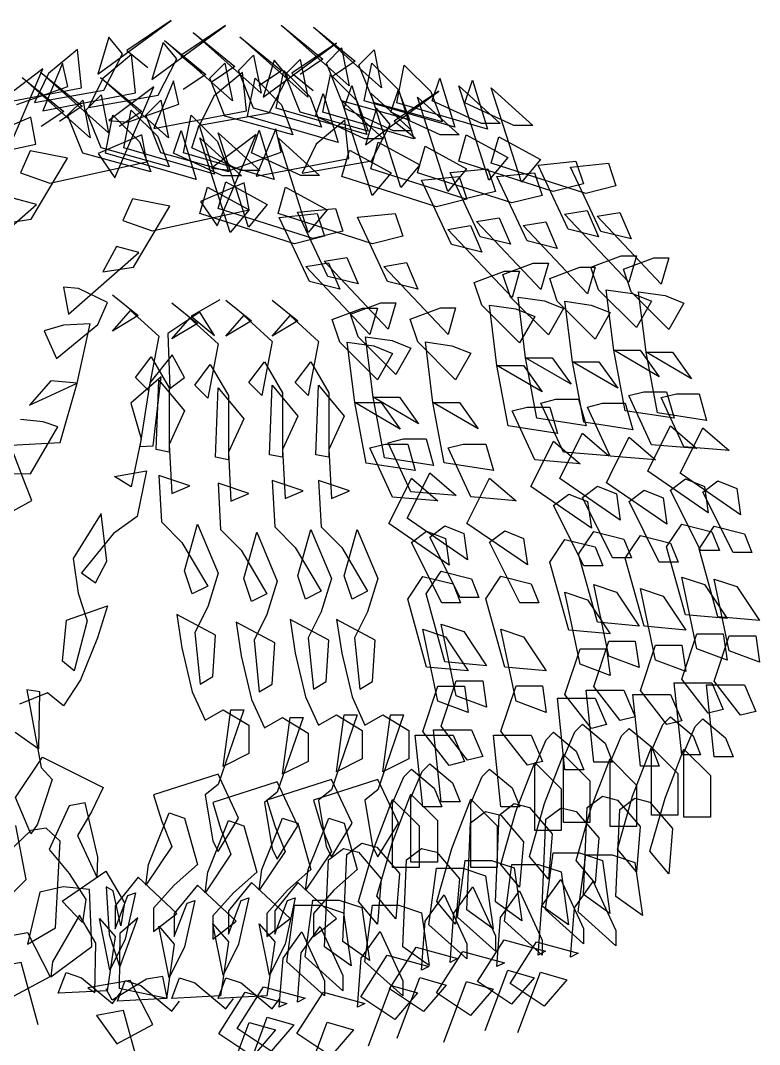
# Model space of a CAD drawing. Header units: millimetres. Extents: x 22565 to 38821, y 15578 to 26720.
# Drawn here: x 28612.7 to 28672.5, y 25669.2 to 25751.9 of the extents above; entities that cross this region are included whole.
import ezdxf

# ---------------------------------------------------------------- set-up
doc = ezdxf.new("R2010")
doc.units = ezdxf.units.MM

# ---------------------------------------------------------------- blocks, each defined once
blk = doc.blocks.new('A$C452702A7')
for p, q in [((187.35, 542.034), (193.291, 546.378)), ((193.291, 546.378), (189.683, 543.96)), ((191.726, 541.617), (197.667, 545.962)), ((197.667, 545.962), (194.059, 543.543)), ((207.677, 541.107), (202.174, 545.996)), ((202.174, 545.996), (205.537, 543.246)), ((210.306, 540.943), (204.804, 545.831)), ((204.804, 545.831), (208.166, 543.082)), ((188.248, 545.017), (187.35, 542.034)), ((189.349, 543.685), (188.248, 545.017)), ((198.232, 539.876), (192.729, 544.764)), ((192.729, 544.764), (196.092, 542.014)), ((200.557, 540.51), (195.054, 545.398)), ((195.054, 545.398), (198.417, 542.648)), ((204.337, 540.181), (198.834, 545.069)), ((198.834, 545.069), (202.197, 542.32)), ((185.697, 544.032), (183.364, 542.106)), ((186.016, 540.933), (185.697, 544.032)), ((189.683, 543.96), (191.393, 542.569)), ((192.624, 544.601), (191.726, 541.617)), ((193.726, 543.268), (192.624, 544.601)), ((200.711, 540.187), (206.652, 544.532)), ((206.652, 544.532), (203.044, 542.113)), ((205.843, 542.941), (207.066, 544.163)), ((207.066, 544.163), (207.677, 541.107)), ((208.472, 542.776), (209.695, 543.998)), ((209.695, 543.998), (210.306, 540.943)), ((190.074, 543.616), (187.741, 541.69)), ((187.842, 540.759), (189.349, 543.685)), ((190.393, 540.517), (190.074, 543.616)), ((192.219, 540.343), (193.726, 543.268)), ((194.059, 543.543), (195.769, 542.153)), ((198.723, 542.343), (199.946, 543.565)), ((199.946, 543.565), (200.557, 540.51)), ((201.61, 543.17), (200.711, 540.187)), ((202.711, 541.838), (201.61, 543.17)), ((202.503, 542.014), (203.725, 543.236)), ((205.537, 543.246), (203.703, 542.024)), ((203.725, 543.236), (204.337, 540.181)), ((208.166, 543.082), (206.332, 541.86)), ((182.901, 542.458), (179.264, 539.735)), ((179.742, 535.086), (182.901, 542.458)), ((188.218, 537.305), (182.715, 542.193)), ((182.715, 542.193), (186.078, 539.443)), ((184.48, 542.921), (182.886, 539.083)), ((184.915, 541.038), (184.48, 542.921)), ((196.398, 541.709), (197.62, 542.931)), ((198.417, 542.648), (196.583, 541.426)), ((199.059, 542.186), (196.726, 540.259)), ((197.62, 542.931), (198.232, 539.876)), ((199.946, 539.287), (198.723, 542.343)), ((199.378, 539.086), (199.059, 542.186)), ((202.197, 542.32), (200.363, 541.098)), ((201.78, 539.287), (202.391, 542.343)), ((202.391, 542.343), (204.531, 540.204)), ((207.066, 539.885), (205.843, 542.941)), ((209.695, 539.721), (208.472, 542.776)), ((208.9, 539.885), (209.511, 542.941)), ((209.511, 542.941), (211.651, 540.802)), ((211.529, 539.721), (212.14, 542.776)), ((212.14, 542.776), (214.28, 540.638)), ((186.738, 536.882), (181.236, 541.77)), ((181.236, 541.77), (184.598, 539.021)), ((183.364, 542.106), (182.22, 539.76)), ((187.741, 541.69), (186.596, 539.344)), ((193.058, 536.89), (187.556, 541.778)), ((187.556, 541.778), (190.918, 539.029)), ((193.466, 541.491), (191.872, 537.653)), ((193.9, 539.608), (193.466, 541.491)), ((196.092, 542.014), (194.258, 540.792)), ((197.62, 538.654), (196.398, 541.709)), ((199.455, 538.654), (200.066, 541.709)), ((200.066, 541.709), (202.206, 539.57)), ((201.204, 538.912), (202.711, 541.838)), ((203.725, 538.959), (202.503, 542.014)), ((203.044, 542.113), (204.754, 540.723)), ((205.559, 538.959), (206.171, 542.014)), ((206.171, 542.014), (208.311, 539.876)), ((214.402, 539.885), (215.014, 541.718)), ((215.014, 541.718), (216.236, 537.747)), ((217.031, 539.721), (217.643, 541.554)), ((217.643, 541.554), (218.866, 537.583)), ((178.51, 539.5), (186.016, 540.933)), ((180.785, 539.59), (184.915, 541.038)), ((182.22, 539.76), (187.842, 540.759)), ((182.886, 539.083), (190.393, 540.517)), ((191.886, 541.027), (188.249, 538.305)), ((188.727, 533.656), (191.886, 541.027)), ((207.282, 539.287), (207.894, 541.121)), ((207.894, 541.121), (209.117, 537.149)), ((208.993, 536.318), (214.935, 540.662)), ((211.062, 538.959), (211.673, 540.792)), ((214.935, 540.662), (211.326, 538.244)), ((211.651, 540.802), (212.568, 538.358)), ((211.673, 540.792), (212.896, 536.82)), ((214.28, 540.638), (215.197, 538.194)), ((218.988, 533.47), (216.542, 541.107)), ((216.542, 541.107), (219.905, 538.052)), ((221.617, 533.305), (219.171, 540.943)), ((219.171, 540.943), (222.534, 537.888)), ((184.904, 538.715), (186.127, 539.937)), ((186.127, 539.937), (186.738, 536.882)), ((186.384, 539.138), (187.607, 540.36)), ((186.596, 539.344), (192.219, 540.343)), ((187.607, 540.36), (188.218, 537.305)), ((191.224, 538.723), (192.447, 539.945)), ((192.447, 539.945), (193.058, 536.89)), ((196.726, 540.259), (195.581, 537.913)), ((204.531, 540.204), (205.448, 537.76)), ((204.957, 538.654), (205.569, 540.487)), ((205.569, 540.487), (206.791, 536.515)), ((212.568, 538.358), (207.066, 539.885)), ((209.543, 532.238), (207.097, 539.876)), ((207.097, 539.876), (210.46, 536.821)), ((208.311, 539.876), (209.228, 537.431)), ((216.236, 537.747), (208.9, 539.885)), ((211.868, 532.872), (209.422, 540.51)), ((209.422, 540.51), (212.785, 537.454)), ((215.197, 538.194), (209.695, 539.721)), ((218.866, 537.583), (211.529, 539.721)), ((215.647, 532.543), (213.202, 540.181)), ((213.202, 540.181), (216.564, 537.126)), ((218.376, 538.052), (214.402, 539.885)), ((221.006, 537.888), (217.031, 539.721)), ((184.598, 539.021), (182.764, 537.799)), ((186.078, 539.443), (184.244, 538.221)), ((187.607, 536.083), (186.384, 539.138)), ((190.918, 539.029), (189.084, 537.807)), ((189.441, 536.083), (190.052, 539.138)), ((189.771, 538.16), (193.9, 539.608)), ((190.052, 539.138), (192.192, 536.999)), ((191.872, 537.653), (199.378, 539.086)), ((195.581, 537.913), (201.204, 538.912)), ((205.448, 537.76), (199.946, 539.287)), ((209.117, 537.149), (201.78, 539.287)), ((202.206, 539.57), (203.123, 537.126)), ((209.228, 537.431), (203.725, 538.959)), ((212.896, 536.82), (205.559, 538.959)), ((211.256, 537.454), (207.282, 539.287)), ((209.892, 539.301), (208.993, 536.318)), ((210.993, 537.969), (209.892, 539.301)), ((215.036, 537.126), (211.062, 538.959)), ((181.916, 538.562), (178.394, 537.056)), ((182.321, 536.375), (181.916, 538.562)), ((186.127, 535.66), (184.904, 538.715)), ((187.961, 535.66), (188.572, 538.715)), ((188.249, 538.305), (189.771, 538.16)), ((188.572, 538.715), (190.712, 536.577)), ((192.447, 535.668), (191.224, 538.723)), ((194.281, 535.668), (194.892, 538.723)), ((194.892, 538.723), (197.032, 536.585)), ((203.123, 537.126), (197.62, 538.654)), ((206.791, 536.515), (199.455, 538.654)), ((208.931, 536.821), (204.957, 538.654)), ((207.341, 538.316), (205.008, 536.39)), ((207.66, 535.217), (207.341, 538.316)), ((211.326, 538.244), (213.036, 536.853)), ((219.905, 538.052), (218.376, 538.052)), ((193.464, 535.66), (194.075, 537.493)), ((194.075, 537.493), (195.298, 533.521)), ((194.943, 536.083), (195.555, 537.916)), ((195.555, 537.916), (196.778, 533.944)), ((199.529, 529.667), (197.083, 537.305)), ((197.083, 537.305), (200.446, 534.25)), ((199.783, 535.668), (200.395, 537.501)), ((201.748, 537.622), (200.154, 533.784)), ((200.395, 537.501), (201.618, 533.529)), ((202.183, 535.739), (201.748, 537.622)), ((209.486, 535.043), (210.993, 537.969)), ((212.785, 537.454), (211.256, 537.454)), ((222.534, 537.888), (221.006, 537.888)), ((174.482, 534.666), (182.321, 536.375)), ((190.901, 537.131), (187.38, 535.625)), ((190.712, 536.577), (191.629, 534.132)), ((191.307, 534.945), (190.901, 537.131)), ((192.192, 536.999), (193.109, 534.555)), ((198.049, 529.244), (195.603, 536.882)), ((195.603, 536.882), (198.966, 533.827)), ((200.168, 537.158), (196.531, 534.436)), ((197.009, 529.786), (200.168, 537.158)), ((197.032, 536.585), (197.949, 534.14)), ((204.369, 529.252), (201.923, 536.89)), ((201.923, 536.89), (205.286, 533.835)), ((205.008, 536.39), (203.864, 534.044)), ((210.46, 536.821), (208.931, 536.821)), ((209.422, 534.399), (210.034, 536.538)), ((210.034, 536.538), (213.396, 534.705)), ((216.564, 537.126), (215.036, 537.126)), ((216.542, 534.997), (217.153, 537.136)), ((217.153, 537.136), (220.516, 535.303)), ((219.171, 534.833), (219.783, 536.972)), ((219.783, 536.972), (223.145, 535.138)), ((181.873, 535.843), (181.091, 534.076)), ((184.887, 535.249), (181.873, 535.843)), ((191.629, 534.132), (186.127, 535.66)), ((187.38, 535.625), (188.727, 533.656)), ((193.109, 534.555), (187.607, 536.083)), ((195.298, 533.521), (187.961, 535.66)), ((196.778, 533.944), (189.441, 536.083)), ((197.949, 534.14), (192.447, 535.668)), ((197.438, 533.827), (193.464, 535.66)), ((201.618, 533.529), (194.281, 535.668)), ((198.917, 534.25), (194.943, 536.083)), ((198.053, 534.291), (202.183, 535.739)), ((203.758, 533.835), (199.783, 535.668)), ((207.097, 533.765), (207.708, 535.904)), ((207.708, 535.904), (211.071, 534.071)), ((213.202, 534.071), (213.813, 536.209)), ((213.813, 536.209), (217.176, 534.376)), ((181.96, 530.31), (184.887, 535.249)), ((183.467, 533.236), (191.307, 534.945)), ((200.154, 533.784), (207.66, 535.217)), ((203.864, 534.044), (209.486, 535.043)), ((224.184, 532.553), (216.542, 534.997)), ((220.516, 535.303), (218.988, 533.47)), ((226.814, 532.389), (219.171, 534.833)), ((223.145, 535.138), (221.617, 533.305)), ((222.962, 534.692), (226.019, 534.997)), ((225.591, 534.527), (228.648, 534.833)), ((226.019, 534.997), (226.63, 533.164)), ((228.648, 534.833), (229.259, 533)), ((181.091, 534.076), (183.467, 533.236)), ((196.531, 534.436), (198.053, 534.291)), ((200.446, 534.25), (198.917, 534.25)), ((217.065, 531.955), (209.422, 534.399)), ((211.071, 534.071), (209.543, 532.238)), ((213.396, 534.705), (211.868, 532.872)), ((220.844, 531.627), (213.202, 534.071)), ((217.176, 534.376), (215.647, 532.543)), ((215.842, 534.094), (218.899, 534.399)), ((218.287, 528.9), (215.842, 534.094)), ((218.899, 534.399), (219.51, 532.566)), ((219.621, 533.765), (222.678, 534.071)), ((222.678, 534.071), (223.29, 532.238)), ((225.407, 529.498), (222.962, 534.692)), ((228.037, 529.334), (225.591, 534.527)), ((199.183, 533.262), (195.662, 531.756)), ((197.083, 531.194), (197.695, 533.333)), ((198.966, 533.827), (197.438, 533.827)), ((197.695, 533.333), (201.057, 531.5)), ((199.589, 531.075), (199.183, 533.262)), ((205.286, 533.835), (203.758, 533.835)), ((214.739, 531.321), (207.097, 533.765)), ((213.517, 533.46), (216.574, 533.765)), ((215.962, 528.266), (213.517, 533.46)), ((216.574, 533.765), (217.185, 531.932)), ((222.067, 528.571), (219.621, 533.765)), ((226.63, 533.164), (224.184, 532.553)), ((195.603, 530.772), (196.215, 532.91)), ((196.215, 532.91), (199.577, 531.077)), ((201.923, 530.78), (202.535, 532.918)), ((202.535, 532.918), (205.897, 531.085)), ((219.51, 532.566), (217.065, 531.955)), ((223.29, 532.238), (220.844, 531.627)), ((229.259, 533), (226.814, 532.389)), ((176.686, 526.516), (182.38, 531.498)), ((182.38, 531.498), (180.584, 531.976)), ((190.155, 531.974), (189.373, 530.207)), ((193.169, 531.38), (190.155, 531.974)), ((195.662, 531.756), (197.009, 529.786)), ((201.057, 531.5), (199.529, 529.667)), ((217.185, 531.932), (214.739, 531.321)), ((190.242, 526.441), (193.169, 531.38)), ((191.749, 529.367), (199.589, 531.075)), ((203.246, 528.328), (195.603, 530.772)), ((204.726, 528.75), (197.083, 531.194)), ((199.577, 531.077), (198.049, 529.244)), ((209.566, 528.336), (201.923, 530.78)), ((202.023, 530.466), (205.08, 530.772)), ((203.503, 530.889), (206.56, 531.194)), ((205.948, 525.695), (203.503, 530.889)), ((205.897, 531.085), (204.369, 529.252)), ((205.08, 530.772), (205.691, 528.939)), ((206.56, 531.194), (207.171, 529.361)), ((208.343, 530.474), (211.4, 530.78)), ((211.4, 530.78), (212.011, 528.947)), ((225.102, 530.72), (226.936, 531.025)), ((230.298, 525.221), (225.102, 530.72)), ((226.936, 531.025), (227.853, 528.887)), ((227.731, 530.556), (229.565, 530.861)), ((229.565, 530.861), (230.482, 528.723)), ((179.468, 529.934), (181.96, 530.31)), ((189.373, 530.207), (191.749, 529.367)), ((204.469, 525.273), (202.023, 530.466)), ((210.788, 525.28), (208.343, 530.474)), ((215.656, 529.488), (217.491, 529.794)), ((217.491, 529.794), (218.408, 527.655)), ((217.982, 530.122), (219.816, 530.427)), ((223.178, 524.623), (217.982, 530.122)), ((219.816, 530.427), (220.733, 528.289)), ((221.761, 529.794), (223.595, 530.099)), ((226.958, 524.294), (221.761, 529.794)), ((223.595, 530.099), (224.513, 527.96)), ((232.928, 525.056), (227.731, 530.556)), ((205.691, 528.939), (203.246, 528.328)), ((207.171, 529.361), (204.726, 528.75)), ((212.011, 528.947), (209.566, 528.336)), ((220.853, 523.989), (215.656, 529.488)), ((227.853, 528.887), (225.407, 529.498)), ((230.482, 528.723), (228.037, 529.334)), ((188.866, 528.107), (187.75, 526.065)), ((190.662, 527.629), (188.866, 528.107)), ((218.408, 527.655), (215.962, 528.266)), ((220.733, 528.289), (218.287, 528.9)), ((224.513, 527.96), (222.067, 528.571)), ((184.968, 522.647), (190.662, 527.629)), ((227.241, 526.443), (229.687, 527.359)), ((229.687, 527.359), (230.91, 527.359)), ((230.91, 527.359), (230.298, 525.221)), ((204.163, 526.495), (205.997, 526.8)), ((209.36, 520.995), (204.163, 526.495)), ((205.643, 526.917), (207.477, 527.223)), ((210.839, 521.418), (205.643, 526.917)), ((205.997, 526.8), (206.914, 524.662)), ((207.477, 527.223), (208.394, 525.084)), ((210.483, 526.503), (212.317, 526.808)), ((215.68, 521.003), (210.483, 526.503)), ((212.317, 526.808), (213.234, 524.669)), ((220.122, 525.845), (222.567, 526.761)), ((222.567, 526.761), (223.79, 526.761)), ((223.79, 526.761), (223.178, 524.623)), ((227.853, 524.61), (227.241, 526.443)), ((229.871, 526.278), (232.316, 527.195)), ((232.316, 527.195), (233.539, 527.195)), ((233.539, 527.195), (232.928, 525.056)), ((187.75, 526.065), (190.242, 526.441)), ((208.394, 525.084), (205.948, 525.695)), ((217.796, 525.211), (220.242, 526.128)), ((220.733, 524.012), (220.122, 525.845)), ((220.242, 526.128), (221.465, 526.128)), ((221.465, 526.128), (220.853, 523.989)), ((223.901, 525.516), (226.347, 526.433)), ((226.347, 526.433), (227.569, 526.433)), ((227.569, 526.433), (226.958, 524.294)), ((230.482, 524.445), (229.871, 526.278)), ((185.779, 524.718), (184.562, 524.834)), ((184.562, 524.834), (184.968, 522.647)), ((206.914, 524.662), (204.469, 525.273)), ((213.234, 524.669), (210.788, 525.28)), ((218.408, 523.378), (217.796, 525.211)), ((224.513, 523.683), (223.901, 525.516)), ((188.127, 523.574), (185.779, 524.718)), ((188.527, 524.189), (190.611, 522.523)), ((223.79, 520.957), (220.733, 524.012)), ((221.956, 519.123), (221.344, 524.012)), ((221.344, 524.012), (223.484, 523.706)), ((230.91, 521.554), (227.853, 524.61)), ((229.076, 519.721), (228.464, 524.61)), ((228.464, 524.61), (230.604, 524.304)), ((233.539, 521.39), (230.482, 524.445)), ((230.604, 524.304), (232.133, 523.693)), ((231.705, 519.557), (231.093, 524.445)), ((231.093, 524.445), (233.233, 524.14)), ((233.233, 524.14), (234.762, 523.529)), ((187.344, 521.807), (188.127, 523.574)), ((193.32, 523.565), (195.404, 521.898)), ((197.221, 523.809), (194.907, 522.48)), ((197.696, 523.773), (199.78, 522.107)), ((201.447, 523.773), (203.531, 522.107)), ((206.303, 522.217), (208.748, 523.134)), ((207.783, 522.64), (210.228, 523.557)), ((208.748, 523.134), (209.971, 523.134)), ((209.971, 523.134), (209.36, 520.995)), ((210.228, 523.557), (211.451, 523.557)), ((211.451, 523.557), (210.839, 521.418)), ((212.623, 522.225), (215.068, 523.142)), ((215.068, 523.142), (216.291, 523.142)), ((216.291, 523.142), (215.68, 521.003)), ((221.465, 520.323), (218.408, 523.378)), ((219.63, 518.49), (219.019, 523.378)), ((219.019, 523.378), (221.159, 523.072)), ((223.484, 523.706), (225.013, 523.095)), ((227.569, 520.628), (224.513, 523.683)), ((225.735, 518.795), (225.124, 523.683)), ((225.124, 523.683), (227.264, 523.378)), ((227.264, 523.378), (228.792, 522.767)), ((232.133, 523.693), (230.91, 521.554)), ((234.762, 523.529), (233.539, 521.39)), ((188.527, 521.274), (189.985, 522.94)), ((190.611, 522.523), (188.527, 521.274)), ((189.985, 522.94), (192.278, 520.857)), ((195.589, 522.796), (193.006, 521.086)), ((193.32, 520.649), (194.778, 522.315)), ((194.778, 522.315), (197.071, 520.232)), ((194.907, 522.48), (196.777, 520.927)), ((196.777, 520.927), (195.589, 522.796)), ((197.696, 520.857), (199.155, 522.523)), ((199.155, 522.523), (201.447, 520.44)), ((201.447, 520.857), (202.906, 522.523)), ((202.906, 522.523), (205.198, 520.44)), ((208.394, 520.807), (207.783, 522.64)), ((221.159, 523.072), (222.687, 522.461)), ((222.687, 522.461), (221.465, 520.323)), ((225.013, 523.095), (223.79, 520.957)), ((228.792, 522.767), (227.569, 520.628)), ((184.577, 521.763), (182.997, 521.3)), ((184.012, 519.055), (187.344, 521.807)), ((186.736, 521.865), (184.577, 521.763)), ((185.664, 517.056), (186.736, 521.865)), ((195.404, 521.898), (193.32, 520.649)), ((199.78, 522.107), (197.696, 520.857)), ((203.531, 522.107), (201.447, 520.857)), ((206.914, 520.384), (206.303, 522.217)), ((213.234, 520.392), (212.623, 522.225)), ((182.997, 521.3), (184.012, 519.055)), ((192.278, 520.857), (191.444, 516.483)), ((193.006, 521.086), (193.164, 516.637)), ((211.451, 517.752), (208.394, 520.807)), ((209.617, 515.919), (209.005, 520.807)), ((209.005, 520.807), (211.145, 520.501)), ((197.071, 520.232), (196.237, 515.858)), ((201.447, 520.44), (200.614, 516.067)), ((205.198, 520.44), (204.365, 516.067)), ((209.971, 517.329), (206.914, 520.384)), ((208.137, 515.496), (207.525, 520.384)), ((207.525, 520.384), (209.665, 520.079)), ((209.665, 520.079), (211.194, 519.468)), ((211.145, 520.501), (212.674, 519.89)), ((212.674, 519.89), (211.451, 517.752)), ((216.291, 517.337), (213.234, 520.392)), ((214.457, 515.504), (213.845, 520.392)), ((213.845, 520.392), (215.985, 520.087)), ((215.985, 520.087), (217.514, 519.476)), ((190.402, 517.525), (191.653, 519.191)), ((193.37, 519.345), (191.548, 517.096)), ((191.653, 519.191), (193.111, 516.691)), ((194.353, 517.507), (193.37, 519.345)), ((211.194, 519.468), (209.971, 517.329)), ((217.514, 519.476), (216.291, 517.337)), ((222.873, 514.235), (221.956, 519.123)), ((221.956, 519.123), (224.096, 519.123)), ((225.624, 516.985), (221.956, 519.123)), ((224.096, 519.123), (225.624, 516.985)), ((229.993, 514.833), (229.076, 519.721)), ((229.076, 519.721), (231.215, 519.721)), ((232.744, 517.583), (229.076, 519.721)), ((231.215, 519.721), (232.744, 517.583)), ((232.622, 514.669), (231.705, 519.557)), ((231.705, 519.557), (233.845, 519.557)), ((235.373, 517.419), (231.705, 519.557)), ((233.845, 519.557), (235.373, 517.419)), ((195.195, 516.9), (196.446, 518.566)), ((196.446, 518.566), (197.905, 516.067)), ((199.572, 517.108), (200.822, 518.774)), ((200.822, 518.774), (202.281, 516.275)), ((203.323, 517.108), (204.573, 518.774)), ((204.573, 518.774), (206.032, 516.275)), ((220.548, 513.601), (219.63, 518.49)), ((219.63, 518.49), (221.77, 518.49)), ((223.299, 516.351), (219.63, 518.49)), ((221.77, 518.49), (223.299, 516.351)), ((226.652, 513.907), (225.735, 518.795)), ((225.735, 518.795), (227.875, 518.795)), ((229.404, 516.656), (225.735, 518.795)), ((227.875, 518.795), (229.404, 516.656)), ((192.467, 517.587), (190.027, 515.434)), ((191.444, 516.483), (190.402, 517.525)), ((191.818, 511.997), (192.467, 517.587)), ((193.164, 516.637), (194.353, 517.507)), ((183.534, 517.259), (181.809, 515.275)), ((181.809, 515.275), (185.664, 517.056)), ((185.664, 517.056), (183.534, 517.259)), ((184.287, 512.277), (185.664, 517.056)), ((191.548, 517.096), (190.756, 511.95)), ((192.069, 511.693), (192.278, 517.316)), ((192.278, 517.316), (194.362, 514.817)), ((193.111, 516.691), (193.111, 511.485)), ((196.237, 515.858), (195.195, 516.9)), ((196.862, 511.068), (197.071, 516.692)), ((197.071, 516.692), (199.155, 514.192)), ((200.614, 516.067), (199.572, 517.108)), ((201.239, 511.276), (201.447, 516.9)), ((201.447, 516.9), (203.531, 514.4)), ((204.365, 516.067), (203.323, 517.108)), ((204.99, 511.276), (205.198, 516.9)), ((205.198, 516.9), (207.282, 514.4)), ((197.905, 516.067), (197.905, 510.86)), ((202.281, 516.275), (202.281, 511.068)), ((206.032, 516.275), (206.032, 511.068)), ((210.534, 511.03), (209.617, 515.919)), ((209.617, 515.919), (211.756, 515.919)), ((213.285, 513.78), (209.617, 515.919)), ((211.756, 515.919), (213.285, 513.78)), ((223.178, 515.457), (224.401, 515.763)), ((224.401, 515.763), (226.235, 515.763)), ((226.235, 515.763), (226.847, 513.624)), ((230.298, 516.055), (231.521, 516.361)), ((232.133, 512.084), (230.298, 516.055)), ((231.521, 516.361), (233.355, 516.361)), ((232.928, 515.891), (234.15, 516.196)), ((234.762, 511.919), (232.928, 515.891)), ((233.355, 516.361), (233.967, 514.222)), ((234.15, 516.196), (235.985, 516.196)), ((235.985, 516.196), (236.596, 514.058)), ((190.027, 515.434), (190.851, 512.568)), ((209.054, 510.608), (208.137, 515.496)), ((208.137, 515.496), (210.277, 515.496)), ((211.805, 513.357), (208.137, 515.496)), ((210.277, 515.496), (211.805, 513.357)), ((215.374, 510.616), (214.457, 515.504)), ((214.457, 515.504), (216.597, 515.504)), ((218.125, 513.365), (214.457, 515.504)), ((216.597, 515.504), (218.125, 513.365)), ((220.853, 514.823), (222.076, 515.129)), ((222.076, 515.129), (223.91, 515.129)), ((225.013, 511.486), (223.178, 515.457)), ((223.91, 515.129), (224.522, 512.99)), ((226.958, 515.129), (228.181, 515.434)), ((228.792, 511.157), (226.958, 515.129)), ((228.181, 515.434), (230.015, 515.434)), ((230.015, 515.434), (230.626, 513.296)), ((182.911, 513.943), (181.085, 514.117)), ((194.362, 514.817), (193.111, 512.109)), ((199.155, 514.192), (197.905, 511.485)), ((203.531, 514.4), (202.281, 511.693)), ((207.282, 514.4), (206.032, 511.693)), ((222.687, 510.852), (220.853, 514.823)), ((226.847, 513.624), (222.873, 514.235)), ((233.967, 514.222), (229.993, 514.833)), ((236.596, 514.058), (232.622, 514.669)), ((181.896, 509.743), (184.099, 513.523)), ((184.099, 513.523), (182.911, 513.943)), ((224.522, 512.99), (220.548, 513.601)), ((230.626, 513.296), (226.652, 513.907)), ((232.438, 511.167), (233.661, 513.611)), ((233.661, 513.611), (235.801, 511.778)), ((235.067, 511.003), (236.29, 513.447)), ((236.29, 513.447), (238.43, 511.614)), ((190.851, 512.568), (190.043, 508.688)), ((210.839, 512.252), (212.062, 512.558)), ((212.062, 512.558), (213.896, 512.558)), ((213.896, 512.558), (214.508, 510.419)), ((222.993, 509.935), (224.216, 512.379)), ((224.216, 512.379), (226.356, 510.546)), ((225.318, 510.569), (226.541, 513.013)), ((226.541, 513.013), (228.681, 511.18)), ((229.098, 510.241), (230.321, 512.685)), ((230.321, 512.685), (232.461, 510.852)), ((180.273, 512.046), (184.287, 512.277)), ((190.756, 511.95), (191.818, 511.997)), ((193.111, 511.485), (192.069, 511.693)), ((193.111, 512.109), (193.32, 508.152)), ((202.281, 511.693), (202.489, 507.736)), ((206.032, 511.693), (206.24, 507.736)), ((209.36, 511.83), (210.582, 512.135)), ((211.194, 507.858), (209.36, 511.83)), ((210.582, 512.135), (212.417, 512.135)), ((212.674, 508.281), (210.839, 512.252)), ((212.417, 512.135), (213.028, 509.997)), ((215.68, 511.838), (216.902, 512.143)), ((217.514, 507.866), (215.68, 511.838)), ((216.902, 512.143), (218.737, 512.143)), ((218.737, 512.143), (219.348, 510.005)), ((235.801, 511.778), (232.133, 512.084)), ((238.43, 511.614), (234.762, 511.919)), ((181.505, 508.859), (180.52, 511.408)), ((197.905, 510.86), (196.862, 511.068)), ((197.905, 511.485), (198.113, 507.527)), ((202.281, 511.068), (201.239, 511.276)), ((206.032, 511.068), (204.99, 511.276)), ((214.508, 510.419), (210.534, 511.03)), ((226.356, 510.546), (222.687, 510.852)), ((228.681, 511.18), (225.013, 511.486)), ((232.461, 510.852), (228.792, 511.157)), ((231.827, 509.945), (232.438, 511.167)), ((234.456, 509.781), (235.067, 511.003)), ((188.696, 509.528), (191.295, 509.971)), ((191.295, 509.971), (190.518, 506.297)), ((213.028, 509.997), (209.054, 510.608)), ((219.348, 510.005), (215.374, 510.616)), ((222.382, 508.713), (222.993, 509.935)), ((224.707, 509.347), (225.318, 510.569)), ((228.487, 509.018), (229.098, 510.241)), ((236.718, 506.584), (231.827, 509.945)), ((178.216, 509.786), (181.896, 509.743)), ((190.043, 508.688), (188.696, 509.528)), ((194.779, 508.777), (192.278, 509.61)), ((192.278, 509.61), (192.486, 505.861)), ((203.948, 508.36), (201.447, 509.194)), ((201.447, 509.194), (201.656, 505.445)), ((207.699, 508.36), (205.198, 509.194)), ((205.198, 509.194), (205.407, 505.445)), ((211.5, 506.942), (212.722, 509.386)), ((212.722, 509.386), (214.862, 507.553)), ((212.979, 507.364), (214.202, 509.808)), ((214.202, 509.808), (216.342, 507.975)), ((217.819, 506.95), (219.042, 509.394)), ((219.042, 509.394), (221.182, 507.561)), ((229.598, 505.986), (224.707, 509.347)), ((233.661, 508.417), (234.884, 509.334)), ((239.347, 506.42), (234.456, 509.781)), ((234.884, 509.334), (236.412, 508.723)), ((236.29, 508.253), (237.513, 509.17)), ((237.513, 509.17), (239.042, 508.559)), ((181.998, 507.585), (181.505, 508.859)), ((193.32, 508.152), (194.779, 508.777)), ((199.572, 508.152), (197.071, 508.985)), ((197.071, 508.985), (197.279, 505.236)), ((202.489, 507.736), (203.948, 508.36)), ((206.24, 507.736), (207.699, 508.36)), ((216.342, 507.975), (212.674, 508.281)), ((227.273, 505.352), (222.382, 508.713)), ((226.541, 507.819), (227.764, 508.736)), ((227.764, 508.736), (229.292, 508.125)), ((233.378, 505.658), (228.487, 509.018)), ((230.321, 507.491), (231.544, 508.407)), ((231.544, 508.407), (233.072, 507.796)), ((236.107, 503.529), (233.661, 508.417)), ((238.736, 503.365), (236.29, 508.253)), ((236.412, 508.723), (236.718, 506.584)), ((239.042, 508.559), (239.347, 506.42)), ((176.81, 504.703), (181.998, 507.585)), ((198.113, 507.527), (199.572, 508.152)), ((214.862, 507.553), (211.194, 507.858)), ((221.182, 507.561), (217.514, 507.866)), ((224.216, 507.186), (225.439, 508.102)), ((225.439, 508.102), (226.967, 507.491)), ((228.987, 502.931), (226.541, 507.819)), ((226.967, 507.491), (227.273, 505.352)), ((229.292, 508.125), (229.598, 505.986)), ((232.766, 502.603), (230.321, 507.491)), ((233.072, 507.796), (233.378, 505.658)), ((210.888, 505.72), (211.5, 506.942)), ((212.368, 506.142), (212.979, 507.364)), ((217.208, 505.728), (217.819, 506.95)), ((226.662, 502.297), (224.216, 507.186)), ((187.603, 506.535), (185.353, 502.878)), ((188.062, 502.671), (187.603, 506.535)), ((190.518, 506.297), (188.617, 504.904)), ((192.486, 505.861), (194.153, 504.195)), ((217.259, 502.781), (212.368, 506.142)), ((194.362, 501.904), (195.404, 505.653)), ((195.404, 505.653), (197.071, 501.696)), ((197.279, 505.236), (198.946, 503.57)), ((199.155, 501.279), (200.197, 505.028)), ((200.197, 505.028), (201.864, 501.071)), ((201.656, 505.445), (203.323, 503.778)), ((203.531, 501.487), (204.573, 505.236)), ((204.573, 505.236), (206.24, 501.279)), ((205.407, 505.445), (207.074, 503.778)), ((207.282, 501.487), (208.324, 505.236)), ((208.324, 505.236), (209.992, 501.279)), ((215.779, 502.359), (210.888, 505.72)), ((212.722, 504.192), (213.945, 505.109)), ((213.945, 505.109), (215.474, 504.497)), ((214.202, 504.615), (215.425, 505.531)), ((215.425, 505.531), (216.953, 504.92)), ((222.099, 502.367), (217.208, 505.728)), ((219.042, 504.2), (220.265, 505.116)), ((220.265, 505.116), (221.794, 504.505)), ((226.235, 503.237), (227.458, 505.07)), ((227.458, 505.07), (229.904, 504.459)), ((233.355, 503.835), (234.578, 505.668)), ((234.578, 505.668), (237.024, 505.057)), ((235.985, 503.67), (237.207, 505.503)), ((237.024, 505.057), (237.635, 503.529)), ((237.207, 505.503), (239.653, 504.892)), ((188.617, 504.904), (186.018, 501.722)), ((194.153, 504.195), (196.237, 500.654)), ((215.168, 499.304), (212.722, 504.192)), ((216.648, 499.726), (214.202, 504.615)), ((215.474, 504.497), (215.779, 502.359)), ((216.953, 504.92), (217.259, 502.781)), ((221.488, 499.312), (219.042, 504.2)), ((221.794, 504.505), (222.099, 502.367)), ((223.91, 502.603), (225.133, 504.436)), ((225.133, 504.436), (227.579, 503.825)), ((229.904, 504.459), (230.515, 502.931)), ((230.015, 502.908), (231.238, 504.741)), ((231.238, 504.741), (233.683, 504.13)), ((233.683, 504.13), (234.295, 502.603)), ((239.653, 504.892), (240.264, 503.365)), ((198.946, 503.57), (201.03, 500.03)), ((203.323, 503.778), (205.407, 500.238)), ((207.074, 503.778), (209.158, 500.238)), ((227.579, 503.825), (228.19, 502.297)), ((234.884, 498.335), (233.355, 503.835)), ((237.513, 498.171), (235.985, 503.67)), ((237.635, 503.529), (236.107, 503.529)), ((240.264, 503.365), (238.736, 503.365)), ((185.353, 502.878), (185.765, 500.075)), ((187.159, 500.914), (188.062, 502.671)), ((225.439, 497.104), (223.91, 502.603)), ((227.764, 497.737), (226.235, 503.237)), ((230.515, 502.931), (228.987, 502.931)), ((231.544, 497.409), (230.015, 502.908)), ((234.295, 502.603), (232.766, 502.603)), ((186.018, 501.722), (187.159, 500.914)), ((194.987, 500.029), (194.362, 501.904)), ((197.071, 501.696), (196.237, 498.988)), ((213.896, 500.032), (215.119, 501.865)), ((215.119, 501.865), (217.565, 501.254)), ((228.19, 502.297), (226.662, 502.297)), ((199.78, 499.405), (199.155, 501.279)), ((201.864, 501.071), (201.03, 498.363)), ((204.156, 499.613), (203.531, 501.487)), ((206.24, 501.279), (205.407, 498.572)), ((207.908, 499.613), (207.282, 501.487)), ((209.992, 501.279), (209.158, 498.571)), ((212.417, 499.609), (213.639, 501.442)), ((213.639, 501.442), (216.085, 500.831)), ((216.085, 500.831), (216.696, 499.304)), ((217.565, 501.254), (218.176, 499.726)), ((218.737, 499.617), (219.959, 501.45)), ((219.959, 501.45), (222.405, 500.839)), ((222.405, 500.839), (223.016, 499.312)), ((228.681, 494.988), (227.458, 500.792)), ((227.458, 500.792), (229.292, 500.181)), ((235.801, 495.586), (234.578, 501.39)), ((234.578, 501.39), (236.412, 500.779)), ((238.43, 495.421), (237.207, 501.226)), ((237.207, 501.226), (239.042, 500.615)), ((185.765, 500.075), (186.478, 497.858)), ((196.237, 500.654), (194.987, 500.029)), ((201.03, 500.03), (199.78, 499.405)), ((205.407, 500.238), (204.156, 499.613)), ((209.158, 500.238), (207.908, 499.613)), ((215.425, 494.533), (213.896, 500.032)), ((226.356, 494.354), (225.133, 500.159)), ((225.133, 500.159), (226.967, 499.548)), ((229.292, 500.181), (231.127, 497.432)), ((232.461, 494.659), (231.238, 500.464)), ((231.238, 500.464), (233.072, 499.853)), ((236.412, 500.779), (238.246, 498.03)), ((239.042, 500.615), (240.876, 497.866)), ((213.945, 494.11), (212.417, 499.609)), ((216.696, 499.304), (215.168, 499.304)), ((218.176, 499.726), (216.648, 499.726)), ((220.265, 494.118), (218.737, 499.617)), ((223.016, 499.312), (221.488, 499.312)), ((226.967, 499.548), (228.801, 496.798)), ((233.072, 499.853), (234.906, 497.103)), ((184.798, 497.906), (188.141, 499.077)), ((188.141, 499.077), (187.317, 496.464)), ((196.863, 496.697), (193.737, 498.363)), ((193.737, 498.363), (194.153, 495.656)), ((196.237, 498.988), (195.195, 496.905)), ((201.03, 498.363), (199.988, 496.281)), ((205.407, 498.572), (204.365, 496.489)), ((209.158, 498.571), (208.116, 496.489)), ((238.246, 498.03), (234.884, 498.335)), ((184.497, 494.58), (184.798, 497.906)), ((186.478, 497.858), (185.432, 493.804)), ((201.656, 496.072), (198.53, 497.738)), ((198.53, 497.738), (198.946, 495.031)), ((206.032, 496.281), (202.906, 497.947)), ((202.906, 497.947), (203.323, 495.239)), ((209.783, 496.28), (206.657, 497.947)), ((206.657, 497.947), (207.074, 495.239)), ((216.342, 491.783), (215.119, 497.588)), ((215.119, 497.588), (216.953, 496.977)), ((231.127, 497.432), (227.764, 497.737)), ((240.876, 497.866), (237.513, 498.171)), ((195.195, 496.905), (195.612, 492.74)), ((196.654, 493.365), (196.863, 496.697)), ((214.862, 491.36), (213.639, 497.165)), ((213.639, 497.165), (215.474, 496.554)), ((216.953, 496.977), (218.788, 494.227)), ((221.182, 491.368), (219.959, 497.173)), ((219.959, 497.173), (221.794, 496.562)), ((228.801, 496.798), (225.439, 497.104)), ((234.906, 497.103), (231.544, 497.409)), ((234.578, 493.141), (235.801, 496.808)), ((235.801, 496.808), (237.941, 496.808)), ((237.207, 492.977), (238.43, 496.643)), ((237.941, 496.808), (238.246, 494.669)), ((238.43, 496.643), (240.57, 496.643)), ((240.57, 496.643), (240.876, 494.505)), ((187.317, 496.464), (185.955, 493.092)), ((199.988, 496.281), (200.405, 492.115)), ((201.447, 492.74), (201.656, 496.072)), ((204.365, 496.489), (204.782, 492.323)), ((205.824, 492.948), (206.032, 496.281)), ((208.116, 496.489), (208.533, 492.323)), ((209.575, 492.948), (209.783, 496.28)), ((215.474, 496.554), (217.308, 493.804)), ((221.794, 496.562), (223.628, 493.812)), ((227.458, 492.544), (228.681, 496.21)), ((228.681, 496.21), (230.821, 496.21)), ((230.821, 496.21), (231.127, 494.071)), ((231.238, 492.215), (232.461, 495.881)), ((232.461, 495.881), (234.6, 495.881)), ((234.6, 495.881), (234.906, 493.743)), ((194.153, 495.656), (194.987, 492.115)), ((198.946, 495.031), (199.78, 491.49)), ((203.323, 495.239), (204.156, 491.699)), ((207.074, 495.239), (207.908, 491.698)), ((225.133, 491.91), (226.356, 495.576)), ((226.356, 495.576), (228.496, 495.576)), ((228.496, 495.576), (228.801, 493.437)), ((238.246, 494.669), (235.801, 495.586)), ((240.876, 494.505), (238.43, 495.421)), ((185.432, 493.804), (184.497, 494.58)), ((218.788, 494.227), (215.425, 494.533)), ((228.801, 493.437), (226.356, 494.354)), ((231.127, 494.071), (228.681, 494.988)), ((234.906, 493.743), (232.461, 494.659)), ((195.612, 492.74), (196.654, 493.365)), ((217.308, 493.804), (213.945, 494.11)), ((223.628, 493.812), (220.265, 494.118)), ((185.955, 493.092), (184.576, 490.986)), ((200.405, 492.115), (201.447, 492.74)), ((204.782, 492.323), (205.824, 492.948)), ((208.533, 492.323), (209.575, 492.948)), ((213.639, 488.916), (214.862, 492.582)), ((214.862, 492.582), (217.002, 492.582)), ((215.119, 489.339), (216.342, 493.005)), ((216.342, 493.005), (218.482, 493.005)), ((217.002, 492.582), (217.308, 490.444)), ((218.482, 493.005), (218.788, 490.866)), ((219.959, 488.924), (221.182, 492.59)), ((221.182, 492.59), (223.322, 492.59)), ((223.322, 492.59), (223.628, 490.452)), ((229.598, 489.794), (227.458, 492.544)), ((234.578, 487.031), (233.967, 492.836)), ((233.967, 492.836), (237.024, 492.836)), ((236.718, 490.392), (234.578, 493.141)), ((237.207, 486.867), (236.596, 492.672)), ((236.596, 492.672), (239.653, 492.672)), ((237.024, 492.836), (237.941, 490.697)), ((239.347, 490.228), (237.207, 492.977)), ((239.653, 492.672), (240.57, 490.533)), ((183.261, 492.031), (181.011, 491.113)), ((182.643, 492.126), (181.613, 492.285)), ((181.613, 492.285), (182.754, 485.998)), ((182.564, 487.502), (182.643, 492.126)), ((184.576, 490.986), (183.261, 492.031)), ((194.987, 492.115), (196.029, 489.824)), ((204.156, 491.699), (205.198, 489.408)), ((207.908, 491.698), (208.95, 489.407)), ((218.788, 490.866), (216.342, 491.783)), ((227.273, 489.16), (225.133, 491.91)), ((227.458, 486.433), (226.847, 492.238)), ((226.847, 492.238), (229.904, 492.238)), ((229.904, 492.238), (230.821, 490.099)), ((231.238, 486.105), (230.626, 491.91)), ((230.626, 491.91), (233.683, 491.91)), ((233.378, 489.465), (231.238, 492.215)), ((233.683, 491.91), (234.6, 489.771)), ((199.78, 491.49), (200.822, 489.199)), ((217.308, 490.444), (214.862, 491.36)), ((223.628, 490.452), (221.182, 491.368)), ((225.133, 485.799), (224.522, 491.604)), ((224.522, 491.604), (227.579, 491.604)), ((227.579, 491.604), (228.496, 489.466)), ((196.029, 489.824), (197.488, 490.657)), ((199.155, 490.657), (197.071, 484.617)), ((197.488, 490.657), (199.572, 489.407)), ((197.488, 486.075), (198.113, 490.657)), ((198.113, 490.657), (199.155, 490.657)), ((200.822, 489.199), (202.281, 490.032)), ((203.948, 490.032), (201.864, 483.992)), ((202.281, 490.032), (204.365, 488.783)), ((202.281, 485.45), (202.906, 490.032)), ((202.906, 490.032), (203.948, 490.032)), ((205.198, 489.408), (206.657, 490.241)), ((208.324, 490.241), (206.24, 484.201)), ((206.657, 490.241), (208.741, 488.991)), ((206.657, 485.659), (207.282, 490.241)), ((207.282, 490.241), (208.324, 490.241)), ((208.95, 489.407), (210.408, 490.241)), ((212.076, 490.241), (209.992, 484.201)), ((210.408, 490.241), (212.492, 488.991)), ((210.408, 485.658), (211.033, 490.241)), ((211.033, 490.241), (212.076, 490.241)), ((230.821, 490.099), (229.598, 489.794)), ((233.05, 489.475), (233.661, 490.086)), ((233.661, 490.086), (235.495, 488.559)), ((237.941, 490.697), (236.718, 490.392)), ((240.57, 490.533), (239.347, 490.228)), ((199.572, 489.407), (199.572, 487.116)), ((217.259, 486.589), (215.119, 489.339)), ((225.93, 488.877), (226.541, 489.488)), ((226.541, 489.488), (228.375, 487.961)), ((228.496, 489.466), (227.273, 489.16)), ((232.133, 487.337), (233.05, 489.475)), ((234.6, 489.771), (233.378, 489.465)), ((234.762, 487.172), (235.679, 489.311)), ((235.679, 489.311), (236.29, 489.922)), ((236.29, 489.922), (238.124, 488.395)), ((180.663, 488.849), (182.564, 487.502)), ((204.365, 488.783), (204.365, 486.492)), ((208.741, 488.991), (208.741, 486.7)), ((212.492, 488.991), (212.492, 486.7)), ((213.639, 482.806), (213.028, 488.611)), ((213.028, 488.611), (216.085, 488.611)), ((215.779, 486.167), (213.639, 488.916)), ((215.119, 483.228), (214.508, 489.033)), ((214.508, 489.033), (217.565, 489.033)), ((216.085, 488.611), (217.002, 486.472)), ((217.565, 489.033), (218.482, 486.895)), ((219.959, 482.814), (219.348, 488.619)), ((219.348, 488.619), (222.405, 488.619)), ((222.099, 486.174), (219.959, 488.924)), ((222.405, 488.619), (223.322, 486.48)), ((223.605, 488.244), (224.216, 488.855)), ((224.216, 488.855), (226.05, 487.327)), ((225.013, 486.739), (225.93, 488.877)), ((228.792, 486.41), (229.709, 488.549)), ((229.709, 488.549), (230.321, 489.16)), ((230.321, 489.16), (232.155, 487.632)), ((235.495, 488.559), (236.107, 487.031)), ((238.124, 488.395), (238.736, 486.867)), ((222.687, 486.105), (223.605, 488.244)), ((228.375, 487.961), (228.987, 486.433)), ((230.604, 483.671), (232.133, 487.642)), ((232.133, 487.642), (234.272, 485.504)), ((232.155, 487.632), (232.766, 486.105)), ((180.694, 483.576), (182.881, 486.821)), ((182.881, 486.821), (187.777, 484.382)), ((199.572, 487.116), (197.488, 486.075)), ((218.482, 486.895), (217.259, 486.589)), ((223.484, 483.073), (225.013, 487.044)), ((225.013, 487.044), (227.153, 484.906)), ((225.013, 481.545), (225.013, 486.739)), ((226.05, 487.327), (226.662, 485.799)), ((227.264, 482.744), (228.792, 486.716)), ((228.792, 486.716), (230.932, 484.577)), ((232.133, 482.143), (232.133, 487.337)), ((233.233, 483.506), (234.762, 487.478)), ((236.107, 487.031), (234.578, 487.031)), ((234.762, 487.478), (236.902, 485.339)), ((234.762, 481.979), (234.762, 487.172)), ((238.736, 486.867), (237.207, 486.867)), ((182.754, 485.998), (183.657, 485.016)), ((204.365, 486.492), (202.281, 485.45)), ((208.741, 486.7), (206.657, 485.659)), ((212.492, 486.7), (210.408, 485.658)), ((213.591, 485.673), (214.202, 486.284)), ((214.202, 486.284), (216.036, 484.756)), ((217.002, 486.472), (215.779, 486.167)), ((221.159, 482.439), (222.687, 486.41)), ((223.322, 486.48), (222.099, 486.174)), ((222.687, 486.41), (224.827, 484.272)), ((222.687, 480.911), (222.687, 486.105)), ((228.987, 486.433), (227.458, 486.433)), ((228.792, 481.217), (228.792, 486.41)), ((232.766, 486.105), (231.238, 486.105)), ((197.071, 485.45), (191.861, 483.784)), ((198.738, 481.91), (197.071, 485.45)), ((211.194, 483.111), (212.111, 485.25)), ((212.111, 485.25), (212.722, 485.861)), ((212.674, 483.534), (213.591, 485.673)), ((212.722, 485.861), (214.557, 484.333)), ((217.514, 483.119), (218.431, 485.258)), ((218.431, 485.258), (219.042, 485.869)), ((219.042, 485.869), (220.876, 484.341)), ((226.662, 485.799), (225.133, 485.799)), ((234.272, 485.504), (234.272, 482.143)), ((236.902, 485.339), (236.902, 481.979)), ((183.657, 485.016), (182.469, 481.406)), ((187.777, 484.382), (186.842, 482.419)), ((197.071, 484.617), (196.029, 483.784)), ((201.864, 484.825), (196.654, 483.159)), ((206.24, 485.034), (201.03, 483.368)), ((203.531, 481.285), (201.864, 484.825)), ((209.992, 485.034), (204.782, 483.367)), ((207.908, 481.493), (206.24, 485.034)), ((211.659, 481.493), (209.992, 485.034)), ((214.557, 484.333), (215.168, 482.806)), ((216.036, 484.756), (216.648, 483.228)), ((220.876, 484.341), (221.488, 482.814)), ((224.827, 484.272), (224.827, 480.911)), ((227.153, 484.906), (227.153, 481.545)), ((230.932, 484.577), (230.932, 481.217)), ((181.93, 480.646), (180.694, 483.576)), ((191.861, 483.784), (192.486, 481.701)), ((196.029, 483.784), (196.654, 480.035)), ((201.864, 483.992), (200.822, 483.159)), ((206.24, 484.201), (205.198, 483.368)), ((209.992, 484.201), (208.95, 483.367)), ((209.665, 479.445), (211.194, 483.417)), ((211.145, 479.868), (212.674, 483.839)), ((211.194, 483.417), (213.334, 481.278)), ((212.674, 483.839), (214.814, 481.701)), ((212.674, 478.34), (212.674, 483.534)), ((215.985, 479.453), (217.514, 483.425)), ((217.514, 483.425), (219.654, 481.286)), ((226.936, 482.754), (228.159, 483.671)), ((228.159, 483.671), (229.381, 483.365)), ((229.381, 479.393), (230.604, 483.671)), ((229.565, 482.59), (230.788, 483.506)), ((230.788, 483.506), (232.011, 483.201)), ((232.011, 479.229), (233.233, 483.506)), ((185.02, 482.91), (183.419, 479.363)), ((186.319, 483.131), (185.02, 482.91)), ((187.333, 478.76), (186.319, 483.131)), ((196.654, 483.159), (197.279, 481.076)), ((200.822, 483.159), (201.447, 479.41)), ((201.03, 483.368), (201.656, 481.285)), ((204.782, 483.367), (205.407, 481.285)), ((205.198, 483.368), (205.824, 479.619)), ((208.95, 483.367), (209.575, 479.619)), ((211.194, 477.918), (211.194, 483.111)), ((215.168, 482.806), (213.639, 482.806)), ((216.648, 483.228), (215.119, 483.228)), ((217.514, 477.926), (217.514, 483.119)), ((219.816, 482.156), (221.039, 483.073)), ((221.488, 482.814), (219.959, 482.814)), ((221.039, 483.073), (222.261, 482.767)), ((222.261, 478.795), (223.484, 483.073)), ((222.261, 482.767), (224.096, 480.628)), ((223.595, 481.828), (224.818, 482.744)), ((224.818, 482.744), (226.041, 482.439)), ((226.041, 478.467), (227.264, 482.744)), ((226.63, 475.727), (226.936, 482.754)), ((229.259, 475.563), (229.565, 482.59)), ((229.381, 483.365), (231.215, 481.226)), ((232.011, 483.201), (233.845, 481.062)), ((186.842, 482.419), (185.701, 480.487)), ((191.444, 478.161), (193.111, 482.326)), ((193.111, 482.326), (194.362, 481.91)), ((194.362, 481.91), (195.404, 478.161)), ((197.071, 479.202), (198.738, 481.91)), ((200.614, 477.744), (202.281, 481.91)), ((202.281, 481.91), (203.531, 481.493)), ((204.365, 477.744), (206.032, 481.909)), ((206.032, 481.909), (207.282, 481.493)), ((217.491, 481.522), (218.713, 482.439)), ((218.713, 482.439), (219.936, 482.133)), ((219.51, 475.129), (219.816, 482.156)), ((219.936, 478.162), (221.159, 482.439)), ((219.936, 482.133), (221.77, 479.995)), ((223.29, 474.801), (223.595, 481.828)), ((226.041, 482.439), (227.875, 480.3)), ((234.272, 482.143), (232.133, 482.143)), ((236.902, 481.979), (234.762, 481.979)), ((181.536, 476.939), (180.725, 481.313)), ((183.159, 481.081), (181.913, 480.893)), ((182.469, 481.406), (181.93, 480.646)), ((184.29, 480.053), (183.159, 481.081)), ((192.486, 481.701), (193.32, 479.619)), ((196.237, 477.536), (197.905, 481.701)), ((197.279, 481.076), (198.113, 478.994)), ((197.905, 481.701), (199.155, 481.285)), ((199.155, 481.285), (200.197, 477.536)), ((201.656, 481.285), (202.489, 479.202)), ((201.864, 478.577), (203.531, 481.285)), ((203.531, 481.493), (204.573, 477.744)), ((205.407, 481.285), (206.24, 479.202)), ((206.24, 478.785), (207.908, 481.493)), ((207.282, 481.493), (208.324, 477.744)), ((209.992, 478.785), (211.659, 481.493)), ((213.334, 481.278), (213.334, 477.918)), ((214.814, 481.701), (214.814, 478.34)), ((217.185, 474.495), (217.491, 481.522)), ((219.654, 481.286), (219.654, 477.926)), ((227.153, 481.545), (225.013, 481.545)), ((230.932, 481.217), (228.792, 481.217)), ((231.215, 481.226), (230.91, 477.56)), ((233.845, 481.062), (233.539, 477.396)), ((181.913, 480.893), (179.884, 478.938)), ((185.701, 480.487), (187.285, 477.082)), ((224.827, 480.911), (222.687, 480.911)), ((224.096, 480.628), (223.79, 476.962)), ((227.875, 480.3), (227.569, 476.634)), ((183.419, 479.363), (185.02, 477.431)), ((183.928, 473.029), (184.29, 480.053)), ((193.32, 479.619), (191.236, 476.494)), ((196.654, 480.035), (197.071, 479.202)), ((201.447, 479.41), (201.864, 478.577)), ((205.824, 479.619), (206.24, 478.785)), ((205.997, 478.529), (207.22, 479.445)), ((207.22, 479.445), (208.443, 479.14)), ((207.477, 478.951), (208.7, 479.868)), ((208.443, 475.168), (209.665, 479.445)), ((208.7, 479.868), (209.922, 479.562)), ((209.575, 479.619), (209.992, 478.785)), ((209.922, 475.591), (211.145, 479.868)), ((209.922, 479.562), (211.756, 477.424)), ((212.317, 478.537), (213.54, 479.453)), ((213.54, 479.453), (214.763, 479.148)), ((214.763, 475.176), (215.985, 479.453)), ((221.77, 479.995), (221.465, 476.328)), ((230.91, 477.56), (229.381, 479.393)), ((187.285, 477.082), (187.333, 478.76)), ((198.113, 478.994), (196.029, 475.87)), ((202.489, 479.202), (200.405, 476.078)), ((206.24, 479.202), (204.156, 476.078)), ((205.691, 471.502), (205.997, 478.529)), ((207.171, 471.924), (207.477, 478.951)), ((208.443, 479.14), (210.277, 477.001)), ((212.011, 471.51), (212.317, 478.537)), ((214.763, 479.148), (216.597, 477.009)), ((216.453, 473.907), (217.065, 478.49)), ((217.065, 478.49), (219.204, 478.49)), ((219.204, 478.49), (221.039, 477.879)), ((223.79, 476.962), (222.261, 478.795)), ((223.573, 474.505), (224.184, 479.088)), ((224.184, 479.088), (226.324, 479.088)), ((227.569, 476.634), (226.041, 478.467)), ((226.202, 474.341), (226.814, 478.924)), ((226.324, 479.088), (228.159, 478.477)), ((226.814, 478.924), (228.954, 478.924)), ((228.159, 478.477), (228.77, 474.2)), ((228.954, 478.924), (230.788, 478.313)), ((233.539, 477.396), (232.011, 479.229)), ((191.236, 476.494), (191.444, 478.161)), ((195.404, 478.161), (193.528, 476.494)), ((200.405, 476.078), (200.614, 477.744)), ((204.573, 477.744), (202.698, 476.078)), ((204.156, 476.078), (204.365, 477.744)), ((208.324, 477.744), (206.449, 476.078)), ((213.334, 477.918), (211.194, 477.918)), ((214.814, 478.34), (212.674, 478.34)), ((214.128, 473.273), (214.739, 477.856)), ((214.739, 477.856), (216.879, 477.856)), ((216.879, 477.856), (218.713, 477.245)), ((219.654, 477.926), (217.514, 477.926)), ((221.465, 476.328), (219.936, 478.162)), ((220.233, 473.579), (220.844, 478.161)), ((220.844, 478.161), (222.984, 478.161)), ((221.039, 477.879), (221.65, 473.602)), ((222.984, 478.161), (224.818, 477.55)), ((230.788, 478.313), (231.399, 474.035)), ((179.841, 475.259), (181.536, 476.939)), ((184.465, 475.198), (187.998, 477.604)), ((185.02, 477.431), (186.382, 475.324)), ((187.998, 477.604), (189.503, 475.055)), ((190.611, 477.119), (188.735, 474.828)), ((193.737, 474.203), (190.611, 477.119)), ((196.029, 475.87), (196.237, 477.536)), ((200.197, 477.536), (198.321, 475.87)), ((210.277, 477.001), (209.971, 473.335)), ((211.756, 477.424), (211.451, 473.758)), ((216.597, 477.009), (216.291, 473.343)), ((218.713, 477.245), (219.325, 472.968)), ((223.267, 474.811), (224.796, 476.949)), ((224.796, 476.949), (226.63, 472.978)), ((224.818, 477.55), (225.43, 473.273)), ((225.897, 474.646), (227.425, 476.785)), ((227.425, 476.785), (229.259, 472.813)), ((184.551, 476.345), (182.667, 475.911)), ((186.681, 476.142), (184.551, 476.345)), ((186.855, 471.522), (186.681, 476.142)), ((188.6, 476.037), (188.014, 476.338)), ((188.014, 476.338), (188.267, 472.505)), ((189.218, 473.202), (188.6, 476.037)), ((193.528, 476.494), (191.861, 474.62)), ((195.404, 476.494), (193.528, 474.203)), ((198.53, 473.579), (195.404, 476.494)), ((199.78, 476.703), (197.905, 474.412)), ((202.906, 473.787), (199.78, 476.703)), ((202.698, 476.078), (201.03, 474.203)), ((203.531, 476.703), (201.656, 474.412)), ((206.657, 473.787), (203.531, 476.703)), ((206.449, 476.078), (204.782, 474.203)), ((216.147, 474.213), (217.676, 476.351)), ((217.676, 476.351), (219.51, 472.38)), ((219.927, 473.884), (221.456, 476.023)), ((221.456, 476.023), (223.29, 472.051)), ((182.667, 475.911), (181.653, 471.711)), ((186.097, 473.472), (184.465, 475.198)), ((186.382, 475.324), (186.097, 473.472)), ((188.735, 472.954), (189.777, 475.661)), ((190.402, 475.87), (189.569, 472.121)), ((189.777, 475.661), (190.402, 475.87)), ((195.195, 475.245), (194.362, 471.496)), ((194.57, 475.036), (195.195, 475.245)), ((198.321, 475.87), (196.654, 473.995)), ((197.905, 472.537), (198.946, 475.245)), ((199.572, 475.453), (198.738, 471.704)), ((198.946, 475.245), (199.572, 475.453)), ((201.656, 472.537), (202.698, 475.245)), ((203.323, 475.453), (202.489, 471.704)), ((202.698, 475.245), (203.323, 475.453)), ((204.114, 470.702), (204.726, 475.285)), ((204.726, 475.285), (206.865, 475.285)), ((206.865, 475.285), (208.7, 474.674)), ((209.971, 473.335), (208.443, 475.168)), ((211.451, 473.758), (209.922, 475.591)), ((213.822, 473.579), (215.351, 475.717)), ((216.291, 473.343), (214.763, 475.176)), ((215.351, 475.717), (217.185, 471.746)), ((221.65, 473.602), (219.51, 475.129)), ((228.77, 474.2), (226.63, 475.727)), ((231.399, 474.035), (229.259, 475.563)), ((188.735, 474.828), (188.735, 472.954)), ((189.503, 475.055), (189.218, 473.202)), ((191.861, 474.62), (191.861, 472.745)), ((193.528, 472.329), (194.57, 475.036)), ((197.905, 474.412), (197.905, 472.537)), ((201.656, 474.412), (201.656, 472.537)), ((202.634, 470.28), (203.246, 474.862)), ((203.246, 474.862), (205.386, 474.862)), ((205.386, 474.862), (207.22, 474.251)), ((208.7, 474.674), (209.311, 470.397)), ((208.954, 470.288), (209.566, 474.87)), ((209.566, 474.87), (211.706, 474.87)), ((211.706, 474.87), (213.54, 474.259)), ((219.325, 472.968), (217.185, 474.495)), ((222.962, 470.839), (223.267, 474.811)), ((225.43, 473.273), (223.29, 474.801)), ((226.63, 471.755), (223.573, 474.505)), ((225.591, 470.675), (225.897, 474.646)), ((229.259, 471.591), (226.202, 474.341)), ((185.87, 474.071), (183.667, 470.291)), ((187.188, 471.797), (185.87, 474.071)), ((188.318, 469.621), (187.485, 473.787)), ((187.485, 473.787), (188.735, 472.329)), ((189.123, 469.845), (190.581, 473.835)), ((190.581, 473.835), (189.123, 472.584)), ((191.861, 472.745), (193.737, 474.203)), ((193.528, 474.203), (193.528, 472.329)), ((196.654, 473.995), (196.654, 472.121)), ((196.654, 472.121), (198.53, 473.579)), ((201.03, 474.203), (201.03, 472.329)), ((201.03, 472.329), (202.906, 473.787)), ((204.782, 474.203), (204.782, 472.329)), ((204.782, 472.329), (206.657, 473.787)), ((207.22, 474.251), (207.831, 469.974)), ((213.517, 469.607), (213.822, 473.579)), ((213.54, 474.259), (214.151, 469.982)), ((215.842, 470.241), (216.147, 474.213)), ((219.51, 471.157), (216.453, 473.907)), ((219.621, 469.913), (219.927, 473.884)), ((223.29, 470.829), (220.233, 473.579)), ((181.689, 472.639), (178.255, 472.046)), ((181.653, 471.711), (183.928, 473.029)), ((183.501, 469.091), (181.689, 472.639)), ((193.111, 468.997), (192.278, 473.162)), ((192.278, 473.162), (193.528, 471.704)), ((197.488, 469.205), (196.654, 473.37)), ((196.654, 473.37), (197.905, 471.912)), ((201.239, 469.205), (200.405, 473.37)), ((200.405, 473.37), (201.656, 471.912)), ((202.329, 470.585), (203.857, 472.724)), ((203.808, 471.008), (205.337, 473.146)), ((203.857, 472.724), (205.691, 468.752)), ((205.337, 473.146), (207.171, 469.175)), ((208.649, 470.593), (210.177, 472.732)), ((210.177, 472.732), (212.011, 468.76)), ((217.185, 470.524), (214.128, 473.273)), ((226.63, 472.978), (226.63, 471.755)), ((229.259, 472.813), (229.259, 471.591)), ((188.735, 472.329), (188.11, 467.955)), ((188.267, 472.505), (189.123, 469.845)), ((189.569, 472.121), (188.318, 469.621)), ((189.123, 472.584), (189.075, 468.167)), ((197.905, 471.912), (197.279, 467.539)), ((201.656, 471.912), (201.03, 467.539)), ((209.311, 470.397), (207.171, 471.924)), ((218.071, 468.7), (220.21, 472.061)), ((219.51, 472.38), (219.51, 471.157)), ((220.21, 472.061), (223.573, 471.144)), ((220.7, 468.536), (222.84, 471.897)), ((222.84, 471.897), (226.202, 470.98)), ((223.29, 472.051), (223.29, 470.829)), ((183.551, 469.075), (186.855, 471.522)), ((187.116, 467.815), (187.188, 471.797)), ((193.528, 471.704), (192.903, 467.33)), ((194.362, 471.496), (193.111, 468.997)), ((198.738, 471.704), (197.488, 469.205)), ((202.489, 471.704), (201.239, 469.205)), ((203.503, 467.036), (203.808, 471.008)), ((207.831, 469.974), (205.691, 471.502)), ((210.951, 468.102), (213.091, 471.463)), ((214.151, 469.982), (212.011, 471.51)), ((213.091, 471.463), (216.453, 470.546)), ((214.73, 467.774), (216.87, 471.135)), ((216.87, 471.135), (220.233, 470.218)), ((217.185, 471.746), (217.185, 470.524)), ((223.573, 471.144), (222.962, 470.839)), ((181.153, 470.235), (178.965, 469.83)), ((182.515, 465.195), (181.153, 470.235)), ((183.667, 470.291), (183.551, 469.075)), ((202.023, 466.614), (202.329, 470.585)), ((205.691, 467.53), (202.634, 470.28)), ((207.171, 467.953), (204.114, 470.702)), ((208.343, 466.622), (208.649, 470.593)), ((208.625, 467.469), (210.765, 470.829)), ((212.011, 467.538), (208.954, 470.288)), ((210.765, 470.829), (214.128, 469.913)), ((216.453, 470.546), (215.842, 470.241)), ((220.233, 470.218), (219.621, 469.913)), ((226.202, 470.98), (225.591, 470.675)), ((184.15, 467.747), (184.775, 469.413)), ((184.775, 469.413), (186.026, 468.997)), ((214.128, 469.913), (213.517, 469.607)), ((218.682, 464.729), (220.516, 469.617)), ((220.516, 469.617), (222.656, 469.006)), ((221.311, 464.564), (223.145, 469.453)), ((223.145, 469.453), (225.285, 468.842)), ((180.588, 467.527), (183.501, 469.091)), ((186.026, 468.997), (188.527, 466.914)), ((189.971, 468.77), (186.537, 468.177)), ((191.293, 468.879), (188.505, 467.201)), ((188.943, 467.122), (189.569, 468.788)), ((189.569, 468.788), (190.819, 468.372)), ((191.783, 465.222), (189.971, 468.77)), ((192.593, 469.1), (191.293, 468.879)), ((192.957, 467.358), (192.593, 469.1)), ((193.32, 467.33), (193.945, 468.997)), ((193.945, 468.997), (195.195, 468.58)), ((195.195, 468.58), (197.696, 466.497)), ((197.071, 467.33), (197.696, 468.996)), ((197.696, 468.996), (198.946, 468.58)), ((198.946, 468.58), (201.447, 466.497)), ((205.691, 468.752), (205.691, 467.53)), ((207.171, 469.175), (207.171, 467.953)), ((211.562, 464.131), (213.396, 469.019)), ((212.011, 468.76), (212.011, 467.538)), ((213.396, 469.019), (215.536, 468.408)), ((215.342, 463.802), (217.176, 468.69)), ((217.176, 468.69), (219.316, 468.079)), ((220.822, 466.867), (218.071, 468.7)), ((223.451, 466.703), (220.7, 468.536)), ((222.656, 469.006), (220.822, 466.867)), ((225.285, 468.842), (223.451, 466.703)), ((188.11, 467.955), (184.15, 467.747)), ((186.537, 468.177), (187.116, 467.815)), ((188.505, 467.201), (188.014, 468.119)), ((188.527, 466.914), (189.152, 467.747)), ((189.075, 468.167), (192.957, 467.358)), ((190.819, 468.372), (193.32, 466.289)), ((197.132, 464.475), (199.272, 467.836)), ((198.612, 464.898), (200.752, 468.258)), ((199.272, 467.836), (202.634, 466.919)), ((200.752, 468.258), (204.114, 467.342)), ((203.452, 464.483), (205.592, 467.844)), ((205.592, 467.844), (208.954, 466.927)), ((209.237, 463.497), (211.071, 468.385)), ((213.702, 466.269), (210.951, 468.102)), ((211.071, 468.385), (213.211, 467.774)), ((213.211, 467.774), (211.377, 465.635)), ((215.536, 468.408), (213.702, 466.269)), ((217.481, 465.941), (214.73, 467.774)), ((219.316, 468.079), (217.481, 465.941)), ((192.903, 467.33), (188.943, 467.122)), ((197.279, 467.539), (193.32, 467.33)), ((193.32, 466.289), (193.945, 467.122)), ((201.03, 467.539), (197.071, 467.33)), ((197.696, 466.497), (198.321, 467.33)), ((201.447, 466.497), (202.072, 467.33)), ((202.634, 466.919), (202.023, 466.614)), ((204.114, 467.342), (203.503, 467.036)), ((208.954, 466.927), (208.343, 466.622)), ((211.377, 465.635), (208.625, 467.469)), ((189.435, 466.366), (187.247, 465.961)), ((190.797, 461.326), (189.435, 466.366)), ((187.247, 465.961), (188.87, 463.658)), ((188.87, 463.658), (191.783, 465.222)), ((197.743, 460.503), (199.577, 465.392)), ((199.223, 460.926), (201.057, 465.814)), ((199.577, 465.392), (201.717, 464.78)), ((201.057, 465.814), (203.197, 465.203)), ((203.197, 465.203), (201.363, 463.064)), ((204.063, 460.511), (205.897, 465.399)), ((205.897, 465.399), (208.037, 464.788)), ((199.883, 462.642), (197.132, 464.475)), ((201.363, 463.064), (198.612, 464.898)), ((201.717, 464.78), (199.883, 462.642)), ((206.203, 462.65), (203.452, 464.483)), ((208.037, 464.788), (206.203, 462.65))]:
    blk.add_line(p, q)

msp = doc.modelspace()

# ---------------------------------------------------------------- block references
msp.add_blockref('A$C452702A7', (28431.652, 25205.563))

doc.saveas('drawing.dxf')
